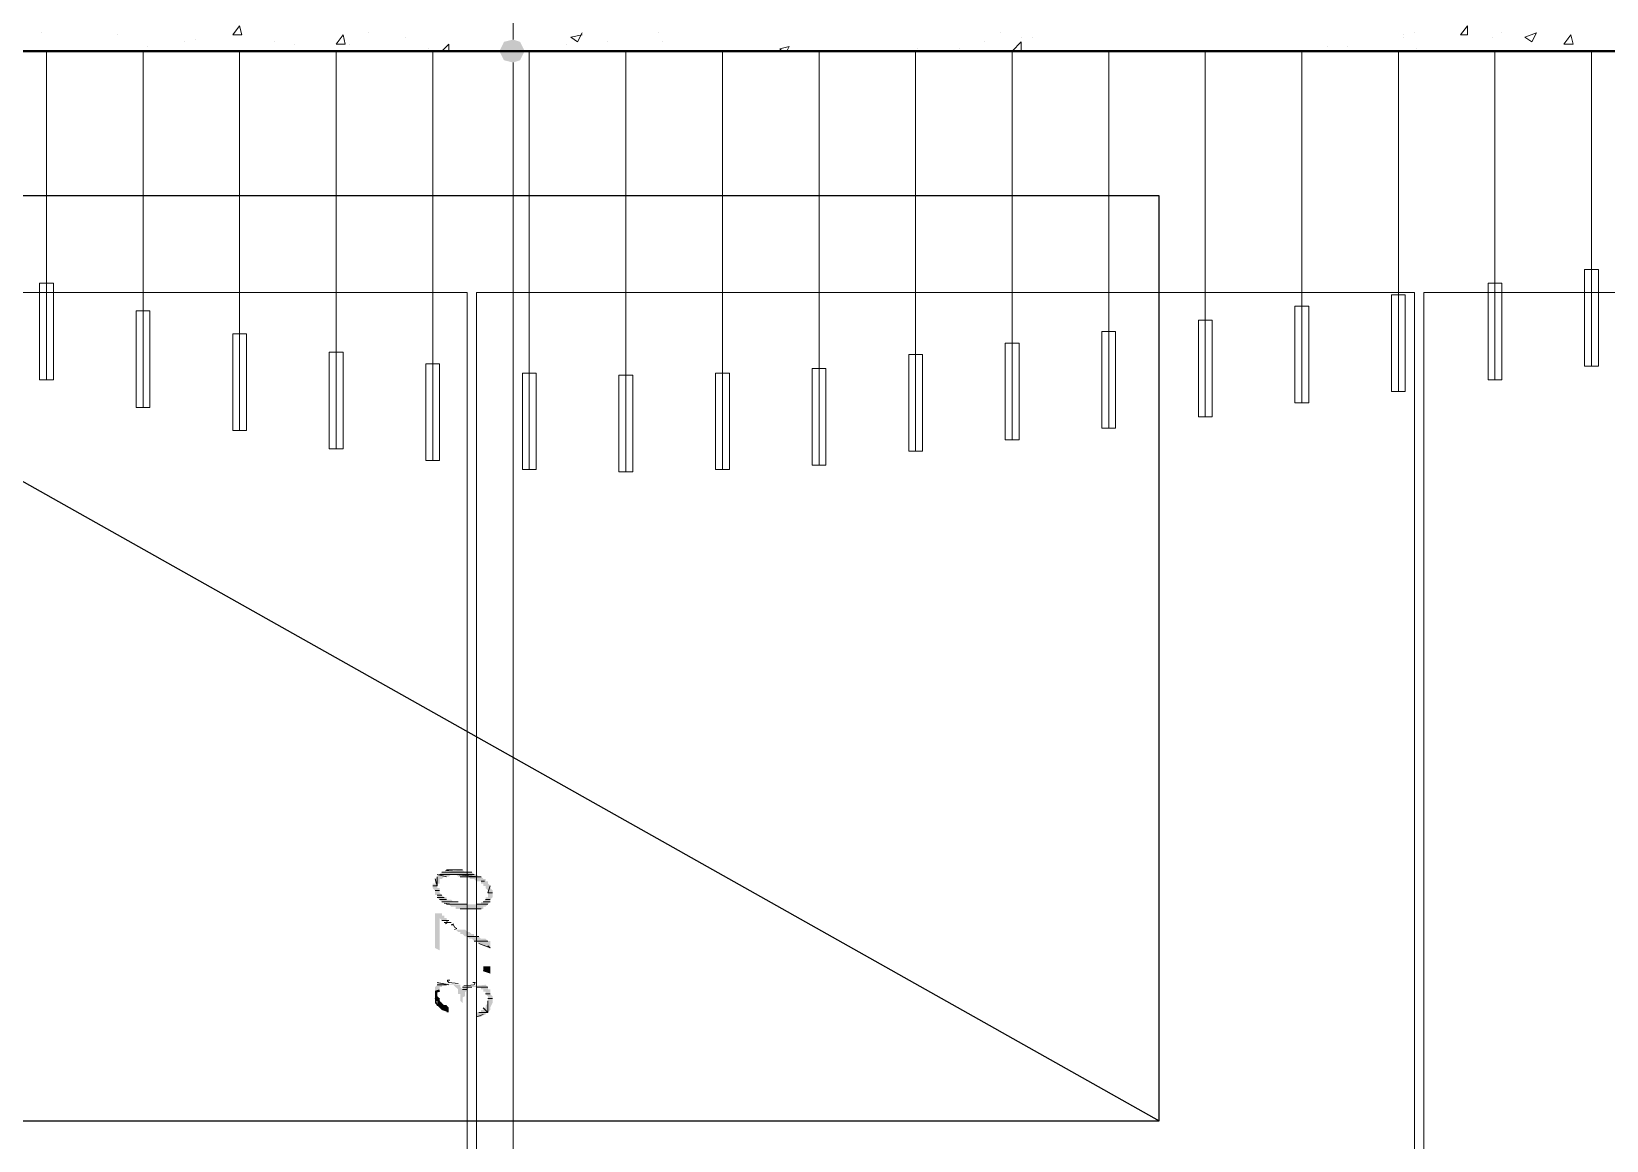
# Model space of a CAD drawing. Header units: millimetres. Extents: x 182 to 575, y -105 to 95.
# Drawn here: x 283.925 to 287.187, y 71.103 to 73.399 of the extents above; entities that cross this region are included whole.
import ezdxf

# ---------------------------------------------------------------- set-up
doc = ezdxf.new("R2010")
doc.units = ezdxf.units.MM
doc.header["$MEASUREMENT"] = 0
for name, color, linetype in [('base', 253, 'Continuous'), ('PDF_Geometry', 7, 'Continuous'), ('PDF_Solid Fills', 7, 'Continuous')]:
    doc.layers.add(name, color=color, linetype=linetype)

msp = doc.modelspace()

# ---------------------------------------------------------------- hatches: boundary and pattern name
at = {"layer": 'PDF_Solid Fills', "transparency": 33554559}
for points in [[(284.904, 73.3396), (284.9231, 73.3348), (284.9373, 73.3396), (284.9469, 73.3586), (284.9373, 73.3777), (284.9231, 73.3824), (284.904, 73.3777), (284.8945, 73.3586)], [(284.8045, 71.6534), (284.8088, 71.6491), (284.8326, 71.6491), (284.8326, 71.6443), (284.8421, 71.6443), (284.8469, 71.6396), (284.8564, 71.6396), (284.8564, 71.6348), (284.8612, 71.6348), (284.8612, 71.6301), (284.8659, 71.6301), (284.8659, 71.6253), (284.8707, 71.6205), (284.8707, 71.6062), (284.8659, 71.6062), (284.8659, 71.6015), (284.8612, 71.5967), (284.8564, 71.5967), (284.8564, 71.592), (284.7897, 71.592), (284.7945, 71.5872), (284.804, 71.5872), (284.804, 71.5824), (284.8612, 71.5824), (284.8612, 71.5872), (284.8659, 71.5872), (284.8707, 71.592), (284.8754, 71.5967), (284.8754, 71.6015), (284.8802, 71.6062), (284.8802, 71.6205), (284.8754, 71.6253), (284.8754, 71.6301), (284.8707, 71.6348), (284.8707, 71.6396), (284.8659, 71.6396), (284.8659, 71.6443), (284.8612, 71.6443), (284.8564, 71.6491), (284.8516, 71.6491), (284.8469, 71.6539), (284.8421, 71.6539), (284.8373, 71.6586), (284.8231, 71.6586), (284.8183, 71.6634), (284.7802, 71.6586), (284.7754, 71.6586), (284.7707, 71.6539), (284.7659, 71.6539), (284.7659, 71.6491), (284.7612, 71.6443), (284.7612, 71.6348), (284.7564, 71.6348), (284.7564, 71.6253), (284.7612, 71.6205), (284.7612, 71.611), (284.7659, 71.611), (284.7659, 71.6062), (284.7754, 71.5967), (284.7992, 71.5967), (284.7945, 71.6015), (284.785, 71.6015), (284.785, 71.6062), (284.7802, 71.6062), (284.7707, 71.6158), (284.7707, 71.6253), (284.7659, 71.6253), (284.7659, 71.6348), (284.7707, 71.6348), (284.7707, 71.6443), (284.7754, 71.6443), (284.7802, 71.6491), (284.7897, 71.6491), (284.7945, 71.6539), (284.7992, 71.6539)], [(284.7612, 71.5015), (284.7707, 71.4967), (284.7707, 71.5634), (284.7754, 71.5586), (284.785, 71.5586), (284.785, 71.5634), (284.7802, 71.5634), (284.7802, 71.5682), (284.7754, 71.5682), (284.7754, 71.5729), (284.7612, 71.5729)], [(284.8754, 71.5015), (284.8754, 71.5158), (284.8707, 71.5158), (284.8659, 71.5205), (284.8564, 71.5205), (284.8516, 71.5253), (284.8421, 71.5253), (284.8421, 71.5301), (284.8373, 71.5301), (284.8326, 71.5348), (284.8278, 71.5348), (284.8231, 71.5396), (284.804, 71.5396), (284.8088, 71.5348), (284.8135, 71.5348), (284.8135, 71.5301), (284.8183, 71.5301), (284.8231, 71.5253), (284.8278, 71.5253), (284.8326, 71.5205), (284.8373, 71.5205), (284.8421, 71.5158), (284.8469, 71.5158), (284.8516, 71.511), (284.8612, 71.5072), (284.8612, 71.5062)], [(284.8612, 71.4539), (284.8754, 71.4491), (284.8754, 71.4634), (284.8612, 71.4634)], [(284.8135, 71.4062), (284.8135, 71.392), (284.8183, 71.3872), (284.8183, 71.3991), (284.8231, 71.4015), (284.8231, 71.4094), (284.8278, 71.4158), (284.8326, 71.4205), (284.8564, 71.4205), (284.8564, 71.4158), (284.8612, 71.4158), (284.8612, 71.411), (284.8659, 71.411), (284.8659, 71.4062), (284.8707, 71.4015), (284.8707, 71.3872), (284.8659, 71.3824), (284.8659, 71.3777), (284.8612, 71.3777), (284.8612, 71.3729), (284.8564, 71.3729), (284.8564, 71.3681), (284.8469, 71.3681), (284.8469, 71.3586), (284.8564, 71.3586), (284.8596, 71.3618), (284.8659, 71.3634), (284.8659, 71.3662), (284.8707, 71.3681), (284.8754, 71.3729), (284.8754, 71.3777), (284.8802, 71.3872), (284.8802, 71.4015), (284.8754, 71.4062), (284.8754, 71.4158), (284.8707, 71.4158), (284.8707, 71.4205), (284.8659, 71.4253), (284.8183, 71.4205), (284.8183, 71.4158), (284.8135, 71.4205), (284.8135, 71.4253), (284.8088, 71.4253), (284.7659, 71.4301), (284.7659, 71.4253), (284.7612, 71.4205), (284.7612, 71.411), (284.7707, 71.4158), (284.7707, 71.4205), (284.7754, 71.4205), (284.7754, 71.4253), (284.7992, 71.4253), (284.8088, 71.4158), (284.8088, 71.4062)]]:
    msp.add_hatch(color=256, dxfattribs=at).paths.add_polyline_path(points)
h = msp.add_hatch(color=256, dxfattribs=at)
h.paths.add_polyline_path([(284.7612, 71.3872), (284.7659, 71.3824), (284.7612, 71.4015)])
h.paths.add_polyline_path([(284.7659, 71.3824), (284.7754, 71.3729), (284.785, 71.3697), (284.785, 71.3681), (284.7897, 71.3681), (284.7897, 71.3777), (284.785, 71.3824), (284.7802, 71.3824), (284.7754, 71.3872), (284.7707, 71.392), (284.7707, 71.3967), (284.7659, 71.4015)])

# ---------------------------------------------------------------- linework, layer by layer
at = {"layer": 'base'}
msp.add_line((282.8564, 73.0586), (286.2606, 71.1437), dxfattribs=at)
msp.add_lwpolyline([(282.8564, 71.1437), (286.2606, 71.1437), (286.2606, 73.0586), (282.8564, 73.0586)], close=True, dxfattribs=at)
at = {"layer": 'PDF_Geometry', "lineweight": 13}
for points in [[(284.9231, 73.3824), (284.9231, 73.4062), (284.9231, 73.6586), (284.9231, 73.6824)], [(280.704, 73.3586), (293.1516, 73.3586)], [(283.9564, 73.3586), (283.9564, 72.6777)], [(284.1564, 73.3586), (284.1564, 72.6205)], [(284.3564, 73.3586), (284.3564, 72.5729)], [(284.5564, 73.3586), (284.5564, 72.5348)], [(284.7564, 73.3586), (284.7564, 72.511)], [(284.9231, 69.6824), (284.9231, 69.7062), (284.9231, 73.3062), (284.9231, 73.3348)], [(284.9564, 73.3586), (284.9564, 72.492)], [(285.1564, 73.3586), (285.1564, 72.4872)], [(285.3564, 73.3586), (285.3564, 72.492)], [(285.5564, 73.3586), (285.5564, 72.5015)], [(285.7564, 73.3586), (285.7564, 72.5301)], [(285.9564, 73.3586), (285.9564, 72.5539)], [(286.1564, 73.3586), (286.1564, 72.5777)], [(286.3564, 73.3586), (286.3564, 72.6015)], [(286.5564, 73.3586), (286.5564, 72.6301)], [(286.7564, 73.3586), (286.7564, 72.6539)], [(286.9564, 73.3586), (286.9564, 72.6777)], [(287.1564, 73.3586), (287.1564, 72.7062)], [(284.785, 71.6491), (284.7659, 71.6539), (284.785, 71.6491)], [(284.7707, 71.6539), (284.8421, 71.6539), (284.7707, 71.6539)], [(284.8373, 71.6586), (284.7754, 71.6586), (284.8373, 71.6586)], [(284.8278, 71.6586), (284.7802, 71.6586), (284.8278, 71.6586)], [(284.8016, 71.6634), (284.7993, 71.6634), (284.7992, 71.6634), (284.804, 71.6634), (284.7826, 71.661)], [(284.8183, 71.6634), (284.785, 71.6634), (284.8183, 71.6634)], [(284.7945, 71.6634), (284.8088, 71.6634), (284.7945, 71.6634)], [(284.8088, 71.6634), (284.7945, 71.6634), (284.8088, 71.6634)], [(284.8564, 71.6491), (284.8231, 71.6491), (284.8564, 71.6491)], [(284.8231, 71.6491), (284.8564, 71.6491), (284.8231, 71.6491)], [(284.8564, 71.6396), (284.8588, 71.6396), (284.8635, 71.6396)], [(284.7564, 71.6301), (284.7659, 71.6301), (284.7564, 71.6301)], [(284.7612, 71.6205), (284.7707, 71.6205), (284.7612, 71.6205)], [(284.7754, 71.611), (284.7659, 71.611), (284.7754, 71.611)], [(284.7659, 71.6062), (284.7802, 71.6062), (284.7659, 71.6062)], [(284.7802, 71.6062), (284.7659, 71.6062), (284.7802, 71.6062)], [(284.7707, 71.6015), (284.785, 71.6015), (284.7707, 71.6015)], [(284.7754, 71.5967), (284.7992, 71.5967), (284.7754, 71.5967)], [(284.7992, 71.5967), (284.7754, 71.5967), (284.7992, 71.5967)], [(284.8159, 71.592), (284.7969, 71.592), (284.7802, 71.5943)], [(284.8564, 71.5824), (284.8135, 71.5824), (284.8564, 71.5824)], [(284.8183, 71.5824), (284.8516, 71.5824), (284.8183, 71.5824)], [(284.835, 71.5824), (284.8373, 71.5824), (284.8254, 71.5824)], [(284.8421, 71.5824), (284.8278, 71.5824), (284.8421, 71.5824)], [(284.8278, 71.5824), (284.8421, 71.5824), (284.8278, 71.5824)], [(284.8707, 71.592), (284.8469, 71.592), (284.8707, 71.592)], [(284.8469, 71.592), (284.8707, 71.592), (284.8469, 71.592)], [(284.8754, 71.5967), (284.8612, 71.5967), (284.8754, 71.5967)], [(284.8612, 71.5967), (284.8754, 71.5967), (284.8612, 71.5967)], [(284.7754, 71.5586), (284.7897, 71.5586), (284.7754, 71.5586)], [(284.7802, 71.5539), (284.7945, 71.5539), (284.7802, 71.5539)], [(284.7873, 71.5586), (284.785, 71.5586), (284.7873, 71.5539), (284.7826, 71.5515)], [(284.7992, 71.5515), (284.7945, 71.5491), (284.7992, 71.5491), (284.8016, 71.5443), (284.8064, 71.542), (284.8016, 71.5396)], [(284.8516, 71.5253), (284.8278, 71.5253), (284.8516, 71.5253)], [(284.8278, 71.5253), (284.8516, 71.5253), (284.8278, 71.5253)], [(284.8707, 71.5158), (284.8421, 71.5158), (284.8707, 71.5158)], [(284.8421, 71.5158), (284.8707, 71.5158), (284.8421, 71.5158)], [(284.8754, 71.4491), (284.8612, 71.4539), (284.8754, 71.4491)], [(284.7612, 71.411), (284.7659, 71.411), (284.7612, 71.411)], [(284.7659, 71.4062), (284.7612, 71.4062), (284.7659, 71.4062)], [(284.7897, 71.4253), (284.7659, 71.4301), (284.7897, 71.4253)], [(284.7659, 71.4253), (284.785, 71.4253), (284.7659, 71.4253)], [(284.7921, 71.4348), (284.7873, 71.4348), (284.7873, 71.4348), (284.7873, 71.4324), (284.7897, 71.4301), (284.8088, 71.4277)], [(284.8397, 71.4301), (284.8445, 71.4301), (284.8445, 71.4301), (284.8445, 71.4301), (284.8421, 71.4253), (284.8207, 71.4229)], [(284.8707, 71.4205), (284.8469, 71.4205), (284.8707, 71.4205)], [(284.8469, 71.4205), (284.8707, 71.4205), (284.8469, 71.4205)], [(284.8659, 71.4062), (284.8754, 71.4062), (284.8659, 71.4062)], [(284.785, 71.3824), (284.7659, 71.3824), (284.785, 71.3824)], [(284.8802, 71.3967), (284.8707, 71.3967), (284.8802, 71.3967)], [(284.8707, 71.3681), (284.8516, 71.3681), (284.8707, 71.3681)]]:
    msp.add_lwpolyline(points, dxfattribs=at)
at = {"layer": 'PDF_Geometry', "lineweight": 0}
for points in [[(283.9469, 73.3967), (283.9469, 73.3967)], [(284.6231, 73.3967), (284.6231, 73.3967)], [(285.0659, 73.3967), (285.0564, 73.3777), (285.0421, 73.3872), (285.0659, 73.392)], [(285.2231, 73.3967), (285.2231, 73.3967)], [(285.9326, 73.3967), (285.9326, 73.3967)], [(286.7897, 73.3967), (286.7897, 73.3967)], [(286.9707, 73.3967), (286.9707, 73.3967)], [(284.104, 73.392), (284.104, 73.392)], [(284.1659, 73.3681), (284.1659, 73.3681)], [(284.2421, 73.3777), (284.2421, 73.3777)], [(284.2659, 73.3824), (284.2659, 73.3824)], [(284.3564, 73.392), (284.3564, 73.392)], [(284.4278, 73.3777), (284.4278, 73.3777)], [(284.4707, 73.3729), (284.4707, 73.3729)], [(284.585, 73.3729), (284.585, 73.3729)], [(284.6993, 73.3872), (284.6993, 73.3872)], [(284.7469, 73.3634), (284.7469, 73.3634)], [(284.7754, 73.3586), (284.7897, 73.3729), (284.7897, 73.3586)], [(285.0326, 73.3729), (285.0326, 73.3729)], [(285.1183, 73.3777), (285.1183, 73.3777)], [(285.2326, 73.3777), (285.2326, 73.3777)], [(285.4802, 73.3586), (285.4754, 73.3634), (285.4945, 73.3681), (285.4897, 73.3586)], [(285.7612, 73.3634), (285.7612, 73.3634)], [(285.8469, 73.3634), (285.8469, 73.3634)], [(285.8993, 73.3777), (285.8993, 73.3777)], [(285.9564, 73.3586), (285.9754, 73.3777), (285.9754, 73.3586)], [(285.9754, 73.3872), (285.9754, 73.3872)], [(285.9992, 73.3872), (285.9992, 73.3872)], [(286.6088, 73.3681), (286.6088, 73.3681)], [(286.6516, 73.3681), (286.6516, 73.3681)], [(286.7659, 73.392), (286.7659, 73.392)], [(286.7659, 73.3872), (286.7659, 73.3872)], [(286.7945, 73.3634), (286.7945, 73.3634)], [(286.9516, 73.3872), (286.9516, 73.3872)], [(287.1088, 73.3824), (287.1088, 73.3824)], [(285.0802, 73.3586), (285.0802, 73.3586)], [(286.5802, 73.3586), (286.5802, 73.3586)]]:
    msp.add_lwpolyline(points, dxfattribs=at)
for points in [[(284.3564, 73.411), (284.3612, 73.392), (284.3421, 73.392)], [(286.8992, 73.411), (286.8992, 73.392), (286.885, 73.392)], [(287.0421, 73.3967), (287.0326, 73.3777), (287.0183, 73.3872)], [(284.5707, 73.392), (284.5754, 73.3729), (284.5564, 73.3729)], [(287.1135, 73.392), (287.1183, 73.3729), (287.0993, 73.3729)]]:
    msp.add_lwpolyline(points, close=True, dxfattribs=at)
at = {"layer": 'PDF_Geometry', "lineweight": 40}
msp.add_lwpolyline([(281.4802, 73.3586), (292.2278, 73.3586)], dxfattribs=at)
at = {"layer": 'PDF_Geometry', "lineweight": 13}
for points in [[(284.8326, 73.3586), (285.6754, 73.3586)], [(287.1421, 72.9062), (287.1564, 72.9062), (287.1564, 72.7062), (287.1421, 72.7062)], [(287.1707, 72.9062), (287.1564, 72.9062), (287.1564, 72.7062), (287.1707, 72.7062)], [(283.9421, 72.8777), (283.9564, 72.8777), (283.9564, 72.6777), (283.9421, 72.6777)], [(283.9707, 72.8777), (283.9564, 72.8777), (283.9564, 72.6777), (283.9707, 72.6777)], [(286.9421, 72.8777), (286.9564, 72.8777), (286.9564, 72.6777), (286.9421, 72.6777)], [(286.9707, 72.8777), (286.9564, 72.8777), (286.9564, 72.6777), (286.9707, 72.6777)], [(286.7421, 72.8539), (286.7564, 72.8539), (286.7564, 72.6539), (286.7421, 72.6539)], [(286.7707, 72.8539), (286.7564, 72.8539), (286.7564, 72.6539), (286.7707, 72.6539)], [(284.1421, 72.8205), (284.1564, 72.8205), (284.1564, 72.6205), (284.1421, 72.6205)], [(284.1707, 72.8205), (284.1564, 72.8205), (284.1564, 72.6205), (284.1707, 72.6205)], [(286.5421, 72.8301), (286.5564, 72.8301), (286.5564, 72.6301), (286.5421, 72.6301)], [(286.5707, 72.8301), (286.5564, 72.8301), (286.5564, 72.6301), (286.5707, 72.6301)], [(286.1421, 72.7777), (286.1564, 72.7777), (286.1564, 72.5777), (286.1421, 72.5777)], [(286.1707, 72.7777), (286.1564, 72.7777), (286.1564, 72.5777), (286.1707, 72.5777)], [(286.3421, 72.8015), (286.3564, 72.8015), (286.3564, 72.6015), (286.3421, 72.6015)], [(286.3707, 72.8015), (286.3564, 72.8015), (286.3564, 72.6015), (286.3707, 72.6015)], [(284.3421, 72.7729), (284.3564, 72.7729), (284.3564, 72.5729), (284.3421, 72.5729)], [(284.3707, 72.7729), (284.3564, 72.7729), (284.3564, 72.5729), (284.3707, 72.5729)], [(285.9421, 72.7539), (285.9564, 72.7539), (285.9564, 72.5539), (285.9421, 72.5539)], [(285.9707, 72.7539), (285.9564, 72.7539), (285.9564, 72.5539), (285.9707, 72.5539)], [(284.5421, 72.7348), (284.5564, 72.7348), (284.5564, 72.5348), (284.5421, 72.5348)], [(284.5707, 72.7348), (284.5564, 72.7348), (284.5564, 72.5348), (284.5707, 72.5348)], [(284.7421, 72.711), (284.7564, 72.711), (284.7564, 72.511), (284.7421, 72.511)], [(284.7707, 72.711), (284.7564, 72.711), (284.7564, 72.511), (284.7707, 72.511)], [(285.7421, 72.7301), (285.7564, 72.7301), (285.7564, 72.5301), (285.7421, 72.5301)], [(285.7707, 72.7301), (285.7564, 72.7301), (285.7564, 72.5301), (285.7707, 72.5301)], [(284.9421, 72.692), (284.9564, 72.692), (284.9564, 72.492), (284.9421, 72.492)], [(284.9707, 72.692), (284.9564, 72.692), (284.9564, 72.492), (284.9707, 72.492)], [(285.1421, 72.6872), (285.1564, 72.6872), (285.1564, 72.4872), (285.1421, 72.4872)], [(285.1707, 72.6872), (285.1564, 72.6872), (285.1564, 72.4872), (285.1707, 72.4872)], [(285.3421, 72.692), (285.3564, 72.692), (285.3564, 72.492), (285.3421, 72.492)], [(285.3707, 72.692), (285.3564, 72.692), (285.3564, 72.492), (285.3707, 72.492)], [(285.5421, 72.7015), (285.5564, 72.7015), (285.5564, 72.5015), (285.5421, 72.5015)], [(285.5707, 72.7015), (285.5564, 72.7015), (285.5564, 72.5015), (285.5707, 72.5015)], [(284.7612, 71.6443), (284.7659, 71.6301), (284.7612, 71.6443)], [(284.7659, 71.6491), (284.7659, 71.6301), (284.7659, 71.6491)], [(284.804, 71.6539), (284.8516, 71.6491), (284.804, 71.6539)], [(284.8135, 71.6491), (284.8564, 71.6491), (284.8135, 71.6491)], [(284.8659, 71.6015), (284.8754, 71.6015), (284.8659, 71.6015)], [(284.8754, 71.6301), (284.8707, 71.6158), (284.8754, 71.6301)], [(284.8707, 71.6158), (284.8802, 71.6158), (284.8707, 71.6158)], [(284.8802, 71.6158), (284.8707, 71.6158), (284.8802, 71.6158)], [(284.8088, 71.5967), (284.7802, 71.5967), (284.8088, 71.5967)], [(284.8278, 71.592), (284.785, 71.592), (284.8278, 71.592)], [(284.8516, 71.511), (284.8754, 71.5015), (284.8516, 71.511)], [(284.8707, 71.5062), (284.8754, 71.5015), (284.8707, 71.5062)], [(284.8326, 71.4205), (284.8183, 71.4205), (284.8326, 71.4205)], [(284.8183, 71.4205), (284.8373, 71.4205), (284.8183, 71.4205)], [(284.8278, 71.4158), (284.8183, 71.4158), (284.8278, 71.4158)], [(284.7612, 71.3967), (284.7659, 71.3824), (284.7612, 71.3967)], [(284.7707, 71.3967), (284.7659, 71.3824), (284.7707, 71.3967)], [(284.7707, 71.392), (284.7659, 71.3824), (284.7707, 71.392)], [(284.7754, 71.3872), (284.7659, 71.3824), (284.7754, 71.3872)], [(284.7802, 71.3824), (284.7659, 71.3824), (284.7802, 71.3824)], [(284.7659, 71.3824), (284.7659, 71.3824), (284.7659, 71.3824)], [(284.8612, 71.3777), (284.8707, 71.3681), (284.8612, 71.3777)], [(284.8707, 71.392), (284.8707, 71.3681), (284.8707, 71.392)], [(284.8612, 71.3634), (284.8469, 71.3586), (284.8612, 71.3634)]]:
    msp.add_lwpolyline(points, close=True, dxfattribs=at)
at = {"layer": 'PDF_Geometry', "lineweight": 20}
for points in [[(284.8278, 69.9062), (284.8278, 72.8586), (282.9564, 72.8586), (282.9564, 69.7062), (283.9278, 69.7062)], [(286.7897, 70.1062), (286.7897, 72.8586), (284.8469, 72.8586), (284.8469, 69.9062)], [(288.7469, 70.3062), (288.7469, 72.8586), (286.8088, 72.8586), (286.8088, 70.1062)]]:
    msp.add_lwpolyline(points, dxfattribs=at)
at = {"layer": 'PDF_Geometry', "lineweight": 13, "const_width": 0.00476}
msp.add_lwpolyline([(284.7707, 71.4134), (284.7635, 71.411), (284.7635, 71.4062), (284.7635, 71.392)], dxfattribs=at)

doc.saveas('drawing.dxf')
